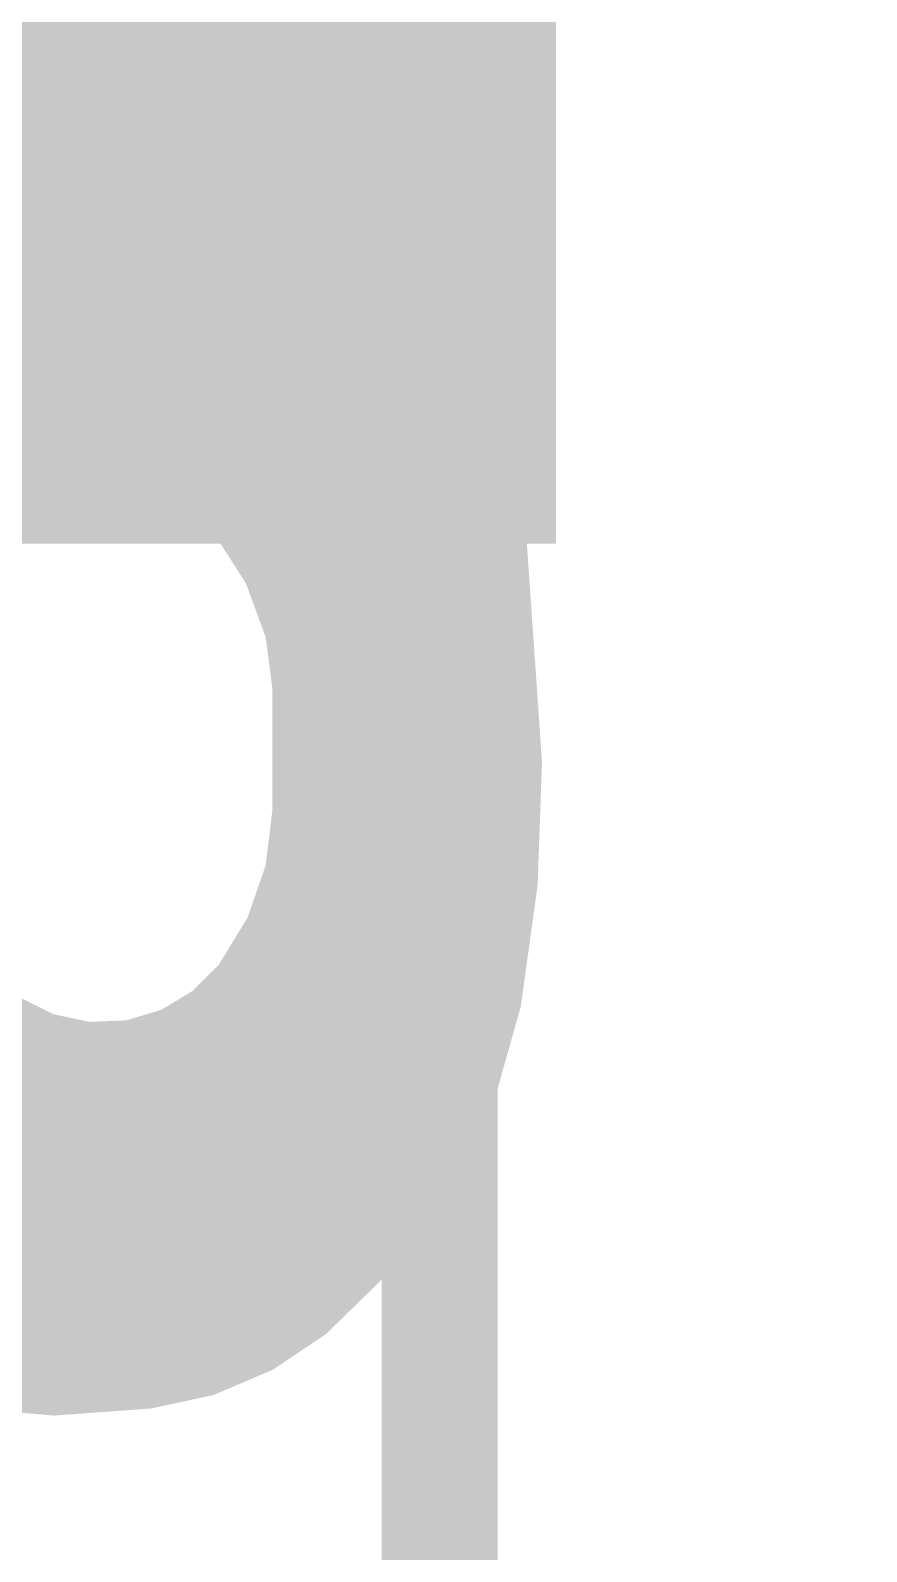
# Model space of a CAD drawing. Extents: x -0.1 to 26.8, y -10.2 to 23.
# Drawn here: x 7.808 to 8.722, y 19.473 to 21.135 of the extents above; entities that cross this region are included whole.
import ezdxf

# ---------------------------------------------------------------- set-up
doc = ezdxf.new("R2010")
doc.units = 0
for name, color, linetype in [('1', 12, 'CONTINUOUS'), ('22', 40, 'CONTINUOUS'), ('51', 53, 'CONTINUOUS')]:
    doc.layers.add(name, color=color, linetype=linetype)

# ---------------------------------------------------------------- blocks, each defined once
blk = doc.blocks.new('RECT')
blk.add_solid([(-0.5, -0.5), (0.5, -0.5), (-0.5, 0.5), (0.5, 0.5)])

msp = doc.modelspace()

# ---------------------------------------------------------------- linework, layer by layer
at = {"layer": '22', "const_width": 0.0127}
for points in [[(7.8296, 21.0693, 1), (7.8168, 21.0693)], [(7.8236, 21.0756, 1), (7.8228, 21.063)], [(7.8289, 21.0721, 1), (7.8175, 21.0665)], [(7.8288, 21.0723, 1), (7.8176, 21.0663)], [(7.8599, 21.0731, 1), (7.8577, 21.0605)], [(7.8584, 21.0605, 1), (7.8592, 21.0731)], [(7.8232, 21.063, 1), (7.8232, 21.0502)], [(7.8295, 21.063, 1), (7.8295, 21.0502)], [(7.8299, 21.0502, 1), (7.8299, 21.063)], [(7.9192, 21.0626, 1), (7.9152, 21.0506)], [(7.9161, 21.0503, 1), (7.9183, 21.0629)], [(7.9172, 21.0502, 1), (7.9172, 21.063)], [(7.8232, 21.0376, 1), (7.8232, 21.0249)], [(7.8421, 21.0376, 1), (7.8421, 21.0249)], [(7.8433, 21.0249, 1), (7.8433, 21.0376)], [(7.9919, 21.0249, 1), (7.9919, 21.0376)], [(8.0471, 21.019, 1), (8.0413, 21.0078)], [(8.0422, 21.0074, 1), (8.0462, 21.0194)], [(7.8232, 21.0122, 1), (7.8232, 20.9994)], [(7.8546, 21.0122, 1), (7.8546, 20.9994)], [(7.8566, 20.9994, 1), (7.8566, 21.0122)], [(8.0588, 20.9994, 1), (8.0588, 21.0122)], [(7.8232, 20.9868, 1), (7.8232, 20.974)], [(7.8672, 20.9868, 1), (7.8672, 20.974)], [(7.87, 20.974, 1), (7.87, 20.9868)], [(8.1077, 20.9874, 1), (8.0998, 20.9775)], [(8.1008, 20.9768, 1), (8.1067, 20.9881)], [(8.1063, 20.974, 1), (8.1063, 20.9868)], [(7.8232, 20.9614, 1), (7.8232, 20.9487)], [(7.8797, 20.9614, 1), (7.8797, 20.9487)], [(7.8834, 20.9487, 1), (7.8834, 20.9614)], [(8.138, 20.9487, 1), (8.138, 20.9614)], [(7.8232, 20.936, 1), (7.8232, 20.9232)], [(7.8923, 20.936, 1), (7.8923, 20.9232)], [(7.8968, 20.9232, 1), (7.8968, 20.936)], [(8.1609, 20.9445, 1), (8.1512, 20.9364)], [(8.1521, 20.9355, 1), (8.16, 20.9454)], [(8.1651, 20.9232, 1), (8.1651, 20.936)], [(7.8232, 20.9106, 1), (7.8232, 20.8978)], [(7.9049, 20.9106, 1), (7.9049, 20.8978)], [(7.9102, 20.8978, 1), (7.9102, 20.9106)], [(8.1864, 20.8978, 1), (8.1864, 20.9106)], [(7.8232, 20.8852, 1), (7.8232, 20.8725)], [(7.9174, 20.8852, 1), (7.9174, 20.8725)], [(7.9235, 20.8725, 1), (7.9235, 20.8852)], [(8.2045, 20.8924, 1), (8.1937, 20.8856)], [(8.1942, 20.8849, 1), (8.204, 20.8931)], [(8.2056, 20.8725, 1), (8.2056, 20.8852)], [(7.8232, 20.8598, 1), (7.8232, 20.847)], [(7.93, 20.8598, 1), (7.93, 20.847)], [(7.9369, 20.847, 1), (7.9369, 20.8598)], [(8.2218, 20.847, 1), (8.2218, 20.8598)], [(7.8232, 20.8344, 1), (7.8232, 20.8216)], [(7.9426, 20.8344, 1), (7.9426, 20.8216)], [(7.9503, 20.8216, 1), (7.9503, 20.8344)], [(8.238, 20.8216, 1), (8.238, 20.8344)], [(7.8232, 20.809, 1), (7.8232, 20.7963)], [(7.9551, 20.809, 1), (7.9551, 20.7963)], [(7.9637, 20.7963, 1), (7.9637, 20.809)], [(8.2542, 20.7963, 1), (8.2542, 20.809)], [(7.8232, 20.7836, 1), (7.8232, 20.7708)], [(7.9677, 20.7836, 1), (7.9677, 20.7708)], [(7.977, 20.7708, 1), (7.977, 20.7836)], [(8.2704, 20.7708, 1), (8.2704, 20.7836)], [(8.2811, 20.7723, 1), (8.2695, 20.7669)], [(8.2699, 20.7662, 1), (8.2807, 20.773)], [(7.8232, 20.7582, 1), (7.8232, 20.7454)], [(7.9803, 20.7582, 1), (7.9803, 20.7454)], [(7.9904, 20.7454, 1), (7.9904, 20.7582)], [(8.2836, 20.7454, 1), (8.2836, 20.7582)], [(7.8232, 20.7328, 1), (7.8232, 20.7201)], [(7.9928, 20.7328, 1), (7.9928, 20.7201)], [(8.0038, 20.7201, 1), (8.0038, 20.7328)], [(8.2953, 20.7201, 1), (8.2953, 20.7328)], [(7.8232, 20.7074, 1), (7.8232, 20.6946)], [(8.0054, 20.7074, 1), (8.0054, 20.6946)], [(8.0172, 20.6946, 1), (8.0172, 20.7074)], [(8.3071, 20.6946, 1), (8.3071, 20.7074)], [(7.8168, 20.6832, 1), (7.8296, 20.6832)], [(7.8232, 20.6896, 1), (7.8232, 20.6768)], [(7.8287, 20.6895, 1), (7.8279, 20.6769)], [(7.8283, 20.6768, 1), (7.8283, 20.6896)], [(7.8818, 20.6862, 1), (7.878, 20.6741)], [(7.8795, 20.6738, 1), (7.8802, 20.6865)], [(7.8944, 20.682, 1), (7.8944, 20.6692)], [(8.018, 20.682, 1), (8.018, 20.6692)], [(8.0306, 20.6692, 1), (8.0306, 20.682)], [(8.3213, 20.6853, 1), (8.3089, 20.6825)], [(8.3093, 20.6812, 1), (8.3208, 20.6866)], [(8.317, 20.6692, 1), (8.317, 20.682)], [(7.9325, 20.67, 1), (7.9258, 20.6592)], [(7.9272, 20.6586, 1), (7.931, 20.6707)], [(7.9525, 20.6566, 1), (7.9525, 20.6439)], [(8.0305, 20.6566, 1), (8.0305, 20.6439)], [(8.0439, 20.6439, 1), (8.0439, 20.6566)], [(8.3228, 20.6439, 1), (8.3228, 20.6566)], [(7.9776, 20.642, 1), (7.9686, 20.633)], [(7.9698, 20.6321, 1), (7.9764, 20.6429)], [(7.9858, 20.6312, 1), (7.9858, 20.6184)], [(8.0431, 20.6312, 1), (8.0431, 20.6184)], [(8.0573, 20.6184, 1), (8.0573, 20.6312)], [(8.3287, 20.6184, 1), (8.3287, 20.6312)], [(8.0113, 20.6058, 1), (8.0113, 20.593)], [(8.0557, 20.6058, 1), (8.0557, 20.593)], [(8.0707, 20.593, 1), (8.0707, 20.6058)], [(8.3345, 20.593, 1), (8.3345, 20.6058)], [(8.0247, 20.5947, 1), (8.014, 20.5879)], [(8.0149, 20.5868, 1), (8.0238, 20.5958)], [(8.3426, 20.5922, 1), (8.33, 20.5914)], [(8.3301, 20.5904, 1), (8.3425, 20.5932)], [(8.0304, 20.5804, 1), (8.0304, 20.5677)], [(8.0682, 20.5804, 1), (8.0682, 20.5677)], [(8.0841, 20.5677, 1), (8.0841, 20.5804)], [(8.3375, 20.5677, 1), (8.3375, 20.5804)], [(8.0467, 20.555, 1), (8.0467, 20.5422)], [(8.0808, 20.555, 1), (8.0808, 20.5422)], [(8.0974, 20.5422, 1), (8.0974, 20.555)], [(8.3393, 20.5422, 1), (8.3393, 20.555)], [(8.0606, 20.5384, 1), (8.0487, 20.5341)], [(8.0493, 20.5328, 1), (8.06, 20.5397)], [(8.0594, 20.5296, 1), (8.0594, 20.5168)], [(8.0933, 20.5296, 1), (8.0933, 20.5168)], [(8.1108, 20.5168, 1), (8.1108, 20.5296)], [(8.3411, 20.5168, 1), (8.3411, 20.5296)], [(8.0688, 20.5042, 1), (8.0688, 20.4915)], [(8.1059, 20.5042, 1), (8.1059, 20.4915)], [(8.1242, 20.4915, 1), (8.1242, 20.5042)], [(8.3428, 20.4915, 1), (8.3428, 20.5042)], [(8.0835, 20.4757, 1), (8.0709, 20.4741)], [(8.0775, 20.4788, 1), (8.0775, 20.466)], [(8.0712, 20.4727, 1), (8.0832, 20.4771)], [(8.1185, 20.4788, 1), (8.1185, 20.466)], [(8.1376, 20.466, 1), (8.1376, 20.4788)], [(8.3446, 20.466, 1), (8.3446, 20.4788)], [(8.0808, 20.4534, 1), (8.0808, 20.4407)], [(8.131, 20.4534, 1), (8.131, 20.4407)], [(8.151, 20.4407, 1), (8.151, 20.4534)], [(8.3463, 20.4407, 1), (8.3463, 20.4534)], [(8.0841, 20.428, 1), (8.0841, 20.4153)], [(8.0911, 20.4165, 1), (8.0785, 20.4165)], [(8.0785, 20.4157, 1), (8.0911, 20.4173)], [(8.1436, 20.428, 1), (8.1436, 20.4153)], [(8.1643, 20.4153, 1), (8.1643, 20.428)], [(8.3481, 20.4153, 1), (8.3481, 20.428)], [(8.0848, 20.4026, 1), (8.0848, 20.3898)], [(8.1562, 20.4026, 1), (8.1562, 20.3898)], [(8.1777, 20.3898, 1), (8.1777, 20.4026)], [(8.3499, 20.3898, 1), (8.3499, 20.4026)], [(8.0848, 20.3772, 1), (8.0848, 20.3645)], [(8.1687, 20.3772, 1), (8.1687, 20.3645)], [(8.1911, 20.3645, 1), (8.1911, 20.3772)], [(8.3516, 20.3645, 1), (8.3516, 20.3772)], [(8.0848, 20.3518, 1), (8.0848, 20.3391)], [(8.1813, 20.3518, 1), (8.1813, 20.3391)], [(8.1875, 20.344, 1), (8.1751, 20.3468)], [(8.2053, 20.3542, 1), (8.1929, 20.357)], [(8.1935, 20.3526, 1), (8.2047, 20.3586)], [(8.1968, 20.3391, 1), (8.1968, 20.3518)], [(8.3534, 20.3391, 1), (8.3534, 20.3518)], [(8.1756, 20.3426, 1), (8.187, 20.3482)], [(8.3604, 20.335, 1), (8.3478, 20.3354)], [(8.3478, 20.3348, 1), (8.3604, 20.3356)], [(8.0848, 20.3264, 1), (8.0848, 20.3136)], [(8.1756, 20.3264, 1), (8.1756, 20.3136)], [(8.1912, 20.3136, 1), (8.1912, 20.3264)], [(8.3536, 20.3136, 1), (8.3536, 20.3264)], [(8.0848, 20.301, 1), (8.0848, 20.2883)], [(8.1698, 20.301, 1), (8.1698, 20.2883)], [(8.1856, 20.2883, 1), (8.1856, 20.301)], [(8.3527, 20.2883, 1), (8.3527, 20.301)], [(8.0911, 20.2811, 1), (8.0785, 20.2827)], [(8.0832, 20.2756, 1), (8.0832, 20.2629)], [(8.0785, 20.2819, 1), (8.0911, 20.2819)], [(8.1641, 20.2756, 1), (8.1641, 20.2629)], [(8.1799, 20.2629, 1), (8.1799, 20.2756)], [(8.3518, 20.2629, 1), (8.3518, 20.2756)], [(8.0801, 20.2502, 1), (8.0801, 20.2374)], [(8.1584, 20.2502, 1), (8.1584, 20.2374)], [(8.1743, 20.2374, 1), (8.1743, 20.2502)], [(8.3509, 20.2374, 1), (8.3509, 20.2502)], [(8.0768, 20.2248, 1), (8.0768, 20.2121)], [(8.0709, 20.2203, 1), (8.0835, 20.2188)], [(8.0832, 20.2175, 1), (8.0712, 20.2216)], [(8.1526, 20.2248, 1), (8.1526, 20.2121)], [(8.1686, 20.2121, 1), (8.1686, 20.2248)], [(8.35, 20.2121, 1), (8.35, 20.2248)], [(8.3431, 20.2028, 1), (8.3558, 20.2023)], [(8.3557, 20.2017, 1), (8.3431, 20.2034)], [(8.068, 20.1994, 1), (8.068, 20.1867)], [(8.1469, 20.1994, 1), (8.1469, 20.1867)], [(8.163, 20.1867, 1), (8.163, 20.1994)], [(8.3481, 20.1867, 1), (8.3481, 20.1994)], [(8.0591, 20.174, 1), (8.0591, 20.1612)], [(8.1411, 20.174, 1), (8.1411, 20.1612)], [(8.1573, 20.1612, 1), (8.1573, 20.174)], [(8.3446, 20.1612, 1), (8.3446, 20.174)], [(8.0506, 20.1623, 1), (8.0626, 20.1582)], [(8.062, 20.1569, 1), (8.0511, 20.1635)], [(8.0456, 20.1486, 1), (8.0456, 20.1359)], [(8.1354, 20.1486, 1), (8.1354, 20.1359)], [(8.1517, 20.1359, 1), (8.1517, 20.1486)], [(8.3411, 20.1359, 1), (8.3411, 20.1486)], [(8.0301, 20.1232, 1), (8.0301, 20.1105)], [(8.1297, 20.1232, 1), (8.1297, 20.1105)], [(8.1461, 20.1105, 1), (8.1461, 20.1232)], [(8.3375, 20.1105, 1), (8.3375, 20.1232)], [(8.0185, 20.1099, 1), (8.0293, 20.1033)], [(8.0284, 20.1021, 1), (8.0194, 20.1111)], [(8.0089, 20.0978, 1), (8.0089, 20.085)], [(8.1239, 20.0978, 1), (8.1239, 20.085)], [(8.1404, 20.085, 1), (8.1404, 20.0978)], [(8.334, 20.085, 1), (8.334, 20.0978)], [(7.9774, 20.0724, 1), (7.9774, 20.0597)], [(7.9889, 20.0801, 1), (7.9979, 20.0712)], [(7.9967, 20.0702, 1), (7.9901, 20.0811)], [(8.1182, 20.0724, 1), (8.1182, 20.0597)], [(8.1348, 20.0597, 1), (8.1348, 20.0724)], [(8.3249, 20.072, 1), (8.3375, 20.0702)], [(8.3373, 20.0694, 1), (8.3251, 20.0728)], [(8.3298, 20.0597, 1), (8.3298, 20.0724)], [(7.8297, 20.0541, 1), (7.827, 20.0417)], [(7.8255, 20.0422, 1), (7.8312, 20.0536)], [(7.9529, 20.0586, 1), (7.9595, 20.0478)], [(7.958, 20.0471, 1), (7.9543, 20.0593)], [(7.8624, 20.0343, 1), (7.8624, 20.047)], [(7.8708, 20.0451, 1), (7.8713, 20.0324)], [(7.8697, 20.0325, 1), (7.8723, 20.045)], [(7.9146, 20.047, 1), (7.9146, 20.0343)], [(7.9128, 20.0467, 1), (7.9164, 20.0345)], [(7.9149, 20.0343, 1), (7.9143, 20.0469)], [(8.1125, 20.047, 1), (8.1125, 20.0343)], [(8.1291, 20.0343, 1), (8.1291, 20.047)], [(8.3226, 20.0343, 1), (8.3226, 20.047)], [(8.1067, 20.0216, 1), (8.1067, 20.0088)], [(8.1235, 20.0088, 1), (8.1235, 20.0216)], [(8.3154, 20.0088, 1), (8.3154, 20.0216)], [(8.101, 19.9962, 1), (8.101, 19.9835)], [(8.1179, 19.9835, 1), (8.1179, 19.9962)], [(8.3082, 19.9835, 1), (8.3082, 19.9962)], [(8.0953, 19.9708, 1), (8.0953, 19.9581)], [(8.1122, 19.9581, 1), (8.1122, 19.9708)], [(8.2968, 19.9729, 1), (8.3091, 19.9694)], [(8.3087, 19.9684, 1), (8.2972, 19.9739)], [(8.2997, 19.9581, 1), (8.2997, 19.9708)], [(8.0862, 19.9531, 1), (8.0986, 19.9503)], [(8.0944, 19.9457, 1), (8.0904, 19.9577)], [(8.0546, 19.9454, 1), (8.0546, 19.9326)], [(8.0925, 19.9326, 1), (8.0925, 19.9454)], [(8.1015, 19.9455, 1), (8.1139, 19.9427)], [(8.1097, 19.9381, 1), (8.1057, 19.9501)], [(8.2875, 19.9326, 1), (8.2875, 19.9454)], [(7.979, 19.92, 1), (7.979, 19.9073)], [(8.0169, 19.9073, 1), (8.0169, 19.92)], [(8.2752, 19.9073, 1), (8.2752, 19.92)], [(7.9034, 19.8946, 1), (7.9034, 19.8819)], [(7.9413, 19.8819, 1), (7.9413, 19.8946)], [(8.263, 19.8819, 1), (8.263, 19.8946)], [(7.8277, 19.8692, 1), (7.8277, 19.8564)], [(7.8657, 19.8564, 1), (7.8657, 19.8692)], [(8.2472, 19.8564, 1), (8.2472, 19.8692)], [(8.2521, 19.8803, 1), (8.2636, 19.8748)], [(8.263, 19.8739, 1), (8.2527, 19.8813)], [(8.229, 19.8311, 1), (8.229, 19.8438)], [(8.2107, 19.8056, 1), (8.2107, 19.8184)], [(8.1905, 19.7802, 1), (8.1905, 19.793)], [(8.192, 19.7969, 1), (8.2024, 19.7895)], [(8.2016, 19.7887, 1), (8.1928, 19.7977)], [(8.1645, 19.7549, 1), (8.1645, 19.7676)], [(8.1385, 19.7294, 1), (8.1385, 19.7422)], [(8.1185, 19.7251, 1), (8.1273, 19.7161)], [(8.1264, 19.7153, 1), (8.1194, 19.7259)], [(8.1077, 19.704, 1), (8.1077, 19.7168)], [(8.063, 19.6879, 1), (8.07, 19.6774)], [(8.069, 19.6768, 1), (8.064, 19.6885)], [(8.07, 19.6787, 1), (8.07, 19.6914)], [(8.0015, 19.6619, 1), (8.0064, 19.6502)], [(8.0053, 19.6499, 1), (8.0026, 19.6623)], [(8.0122, 19.6532, 1), (8.0122, 19.666)], [(7.8329, 19.6405, 1), (7.8339, 19.6279)], [(7.8328, 19.6279, 1), (7.834, 19.6405)], [(7.9362, 19.648, 1), (7.9388, 19.6356)], [(7.938, 19.6355, 1), (7.937, 19.6481)]]:
    msp.add_lwpolyline(points, format="xyb", dxfattribs=at)
at = {"layer": '22', "const_width": 0.0254}
for points in [[(7.8232, 21.0693), (7.8588, 21.0668)], [(8.1813, 20.3454), (7.8232, 21.0693)], [(7.8232, 20.6832), (7.8232, 21.0693)], [(7.8232, 21.0693), (8.1991, 20.3556)], [(7.8588, 21.0668), (7.9172, 21.0566)], [(7.8232, 21.0566), (7.8299, 21.0566)], [(7.8295, 21.0566), (7.9172, 21.0566)], [(7.9172, 21.0566), (8.0442, 21.0134)], [(7.8232, 21.0312), (7.8433, 21.0312)], [(7.8421, 21.0312), (7.9919, 21.0312)], [(8.0442, 21.0134), (8.1037, 20.9825)], [(7.8232, 21.0058), (7.8566, 21.0058)], [(7.8546, 21.0058), (8.0588, 21.0058)], [(7.8232, 20.9804), (7.87, 20.9804)], [(7.8672, 20.9804), (8.1063, 20.9804)], [(8.1037, 20.9825), (8.1561, 20.9405)], [(7.8232, 20.955), (7.8834, 20.955)], [(7.8797, 20.955), (8.138, 20.955)], [(7.8232, 20.9296), (7.8968, 20.9296)], [(7.8923, 20.9296), (8.1651, 20.9296)], [(8.1561, 20.9405), (8.1991, 20.889)], [(7.8232, 20.9042), (7.9102, 20.9042)], [(7.9049, 20.9042), (8.1864, 20.9042)], [(7.8232, 20.8788), (7.9235, 20.8788)], [(7.9174, 20.8788), (8.2056, 20.8788)], [(8.1991, 20.889), (8.2753, 20.7696)], [(7.8232, 20.8534), (7.9369, 20.8534)], [(7.93, 20.8534), (8.2218, 20.8534)], [(7.8232, 20.828), (7.9503, 20.828)], [(7.9426, 20.828), (8.238, 20.828)], [(7.8232, 20.8026), (7.9637, 20.8026)], [(7.9551, 20.8026), (8.2542, 20.8026)], [(7.8232, 20.7772), (7.977, 20.7772)], [(7.9677, 20.7772), (8.2704, 20.7772)], [(8.2753, 20.7696), (8.3151, 20.6839)], [(7.8232, 20.7518), (7.9904, 20.7518)], [(7.9803, 20.7518), (8.2836, 20.7518)], [(7.8232, 20.7264), (8.0038, 20.7264)], [(7.9928, 20.7264), (8.2953, 20.7264)], [(7.8232, 20.701), (8.0172, 20.701)], [(8.0054, 20.701), (8.3071, 20.701)], [(7.8283, 20.6832), (7.8232, 20.6832)], [(7.8799, 20.6802), (7.8283, 20.6832)], [(7.9291, 20.6646), (7.8799, 20.6802)], [(7.8944, 20.6756), (8.0306, 20.6756)], [(8.018, 20.6756), (8.317, 20.6756)], [(8.3151, 20.6839), (8.3363, 20.5918)], [(7.9731, 20.6375), (7.9291, 20.6646)], [(7.9525, 20.6502), (8.0439, 20.6502)], [(8.0305, 20.6502), (8.3228, 20.6502)], [(8.0194, 20.5913), (7.9731, 20.6375)], [(7.9858, 20.6248), (8.0573, 20.6248)], [(8.0431, 20.6248), (8.3287, 20.6248)], [(8.0113, 20.5994), (8.0707, 20.5994)], [(8.0557, 20.5994), (8.3345, 20.5994)], [(8.0546, 20.5363), (8.0194, 20.5913)], [(8.3363, 20.5918), (8.3541, 20.3352)], [(8.0304, 20.574), (8.0841, 20.574)], [(8.0682, 20.574), (8.3375, 20.574)], [(8.0467, 20.5486), (8.0974, 20.5486)], [(8.0808, 20.5486), (8.3393, 20.5486)], [(8.0772, 20.4749), (8.0546, 20.5363)], [(8.0594, 20.5232), (8.1108, 20.5232)], [(8.0933, 20.5232), (8.3411, 20.5232)], [(8.0688, 20.4978), (8.1242, 20.4978)], [(8.1059, 20.4978), (8.3428, 20.4978)], [(8.0848, 20.4165), (8.0772, 20.4749)], [(8.0775, 20.4724), (8.1376, 20.4724)], [(8.1185, 20.4724), (8.3446, 20.4724)], [(8.0808, 20.447), (8.151, 20.447)], [(8.131, 20.447), (8.3463, 20.447)], [(8.0841, 20.4216), (8.1643, 20.4216)], [(8.0848, 20.2819), (8.0848, 20.4165)], [(8.1436, 20.4216), (8.3481, 20.4216)], [(8.0848, 20.3962), (8.1777, 20.3962)], [(8.1562, 20.3962), (8.3499, 20.3962)], [(8.0848, 20.3708), (8.1911, 20.3708)], [(8.1687, 20.3708), (8.3516, 20.3708)], [(8.0848, 20.3454), (8.1968, 20.3454)], [(8.0924, 19.9517), (8.1813, 20.3454)], [(8.1991, 20.3556), (8.1077, 19.9441)], [(8.1813, 20.3454), (8.3534, 20.3454)], [(8.3541, 20.3352), (8.3494, 20.2026)], [(8.0848, 20.32), (8.1912, 20.32)], [(8.1756, 20.32), (8.3536, 20.32)], [(8.0848, 20.2946), (8.1856, 20.2946)], [(8.1698, 20.2946), (8.3527, 20.2946)], [(8.0772, 20.2196), (8.0848, 20.2819)], [(8.0832, 20.2692), (8.1799, 20.2692)], [(8.1641, 20.2692), (8.3518, 20.2692)], [(8.0801, 20.2438), (8.1743, 20.2438)], [(8.1584, 20.2438), (8.3509, 20.2438)], [(8.0566, 20.1602), (8.0772, 20.2196)], [(8.0768, 20.2184), (8.1686, 20.2184)], [(8.1526, 20.2184), (8.35, 20.2184)], [(8.3494, 20.2026), (8.3312, 20.0711)], [(8.068, 20.193), (8.163, 20.193)], [(8.1469, 20.193), (8.3481, 20.193)], [(8.0591, 20.1676), (8.1573, 20.1676)], [(8.1411, 20.1676), (8.3446, 20.1676)], [(8.0239, 20.1066), (8.0566, 20.1602)], [(8.0456, 20.1422), (8.1517, 20.1422)], [(8.1354, 20.1422), (8.3411, 20.1422)], [(8.0301, 20.1168), (8.1461, 20.1168)], [(8.1297, 20.1168), (8.3375, 20.1168)], [(7.9934, 20.0757), (8.0239, 20.1066)], [(8.0089, 20.0914), (8.1404, 20.0914)], [(8.1239, 20.0914), (8.334, 20.0914)], [(7.7894, 20.0674), (7.8284, 20.0479)], [(7.9562, 20.0532), (7.9934, 20.0757)], [(7.9774, 20.066), (8.1348, 20.066)], [(8.1182, 20.066), (8.3298, 20.066)], [(8.3312, 20.0711), (8.303, 19.9711)], [(7.8284, 20.0479), (7.871, 20.0388)], [(7.9146, 20.0406), (7.9562, 20.0532)], [(7.6286, 20.0406), (7.8624, 20.0406)], [(7.871, 20.0388), (7.9146, 20.0406)], [(7.9146, 20.0406), (8.1291, 20.0406)], [(8.1125, 20.0406), (8.3226, 20.0406)], [(7.6434, 20.0152), (8.1235, 20.0152)], [(8.1067, 20.0152), (8.3154, 20.0152)], [(7.6582, 19.9898), (8.1179, 19.9898)], [(8.101, 19.9898), (8.3082, 19.9898)], [(7.6729, 19.9644), (8.1122, 19.9644)], [(8.0953, 19.9644), (8.2997, 19.9644)], [(8.303, 19.9711), (8.2578, 19.8776)], [(7.7673, 19.8425), (8.0924, 19.9517)], [(7.6877, 19.939), (8.0925, 19.939)], [(8.1077, 19.9441), (7.7749, 19.8323)], [(8.0546, 19.939), (8.2875, 19.939)], [(7.7025, 19.9136), (8.0169, 19.9136)], [(7.979, 19.9136), (8.2752, 19.9136)], [(7.7172, 19.8882), (7.9413, 19.8882)], [(7.9034, 19.8882), (8.263, 19.8882)], [(7.732, 19.8628), (7.8657, 19.8628)], [(7.8277, 19.8628), (8.2472, 19.8628)], [(8.2578, 19.8776), (8.1972, 19.7932)], [(7.4831, 19.8374), (8.229, 19.8374)], [(7.4968, 19.812), (8.2107, 19.812)], [(7.514, 19.7866), (8.1905, 19.7866)], [(8.1972, 19.7932), (8.1229, 19.7206)], [(7.5327, 19.7612), (8.1645, 19.7612)], [(7.5514, 19.7358), (8.1385, 19.7358)], [(8.1229, 19.7206), (8.0665, 19.6827)], [(7.5781, 19.7104), (8.1077, 19.7104)], [(7.6152, 19.685), (8.07, 19.685)], [(8.0665, 19.6827), (8.0039, 19.6561)], [(7.6805, 19.6596), (8.0122, 19.6596)], [(8.0039, 19.6561), (7.9375, 19.6418)], [(7.8334, 19.6342), (7.7279, 19.6436)], [(7.9375, 19.6418), (7.8334, 19.6342)]]:
    msp.add_lwpolyline(points, dxfattribs=at)
at = {"layer": '51'}
for points, const_width in [([(7.62, 20.59), (8.62, 21.59)], 0.2032), ([(8.255, 19.28), (8.255, 20.165)], 0.127)]:
    msp.add_lwpolyline(points, dxfattribs=dict(at, const_width=const_width))
at = {"layer": '51', "const_width": 0.0635}
msp.add_lwpolyline([(8.2868, 20.165, 1), (8.2233, 20.165)], format="xyb", dxfattribs=at)

# ---------------------------------------------------------------- block references
at = {"layer": '1', "xscale": 0.762, "yscale": 1.524, "rotation": 270}
msp.add_blockref('RECT', (7.62, 20.955), dxfattribs=at)

doc.saveas('drawing.dxf')
